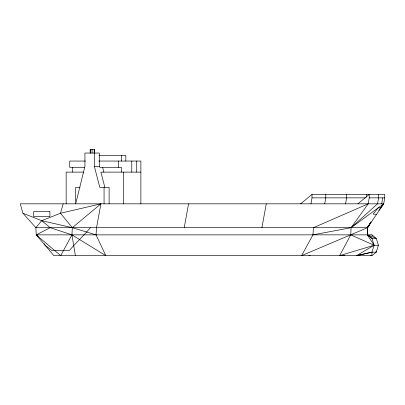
<?xml version="1.0" encoding="UTF-8"?>
<svg xmlns="http://www.w3.org/2000/svg" width="405" height="405" viewBox="0 0 405 405"><rect width="100%" height="100%" fill="white"/><g stroke="black" fill="none" stroke-linecap="round" stroke-linejoin="round"><path stroke-width="0.61" d="M300.647 203.826L312.007 194.39L384.75 194.39L384.75 197.858L383.707 203.826L20.25 203.826L22.933 213.238L35.883 227.696L36.237 234.859L53.88 255.646L371.886 255.646L371.952 252.178L374.134 245.253L371.952 238.322L367.527 234.859L367.553 227.696L368.14 225.909M370.691 255.282L371.886 255.646L376.245 252.178L378.427 245.253L374.134 245.253L339.638 255.646L350.735 234.859L351.094 227.696L368.175 203.826L369.223 197.858L369.223 194.39L357.863 203.826M75.376 255.646L71.928 234.859L72.333 227.696L60.482 213.238L63.16 203.826M22.933 213.238L41.705 220.684L50.205 227.696L71.928 234.859L105.832 255.646L96.031 234.859L96.557 227.696L100.911 203.826L60.482 213.238L41.705 220.684L35.883 227.696L367.553 227.696L370.99 221.991M312.949 234.859L351.094 227.696L383.707 203.826L367.492 227.696L301.603 255.646L312.949 234.859L313.475 227.696L368.175 203.826M381.707 203.826L382.669 197.858M310.959 203.826L312.007 197.858L312.007 194.39M324.729 203.826L325.772 197.858L325.772 194.39M345.561 203.826L346.604 197.858L346.604 194.39M184.219 227.696L188.568 203.826M261.919 227.696L266.272 203.826M71.928 234.859L60.73 255.646L36.237 234.859L50.205 227.696M369.745 223.899L367.553 227.696L367.31 234.859L374.134 245.253L356.481 255.646L371.952 252.178L376.245 252.178L376.083 251.024M370.96 221.991L367.492 227.696L367.31 234.859L371.952 238.322L376.245 238.322L378.427 245.253M381.697 206.373L383.52 203.826M378.776 210.387L379.88 208.919M380.573 207.993L383.707 203.826M90.355 227.696C83.759 235.685 76.12 242.625 69.397 250.447L51.713 250.447L45.061 245.253L44.15 243.739M351.094 227.696L377.546 203.826L378.589 197.858L378.589 194.39M41.705 220.684L72.333 227.696L100.911 203.826M356.926 255.646L371.952 252.178M308.904 255.646L310.134 255.398M342.301 255.646L344.797 255.342M98.936 155.495L125.823 155.495L125.823 161.053M85.546 161.053L69.736 161.053L69.736 167.331L84.741 167.331M98.779 161.053L140.874 161.053L140.874 203.826M94.36 153.049L94.36 166.409L99.407 166.409L99.645 167.331L121.389 167.331L121.389 172.115M83.582 172.115L66.162 172.115L66.162 203.826M140.874 172.115L100.885 172.115L104.849 187.399M80.094 187.399L75.679 187.399L75.679 203.826L84.928 166.409L84.928 153.049L99.407 153.049L99.407 166.409M312.007 197.858L365.269 197.858M369.223 197.858L384.75 197.858M367.527 234.859L376.245 238.322L371.886 234.859L36.237 234.859L38.065 236.48M376.569 214.336L373.121 214.093L378.3 207.78L380.877 207.993M72.333 227.696L96.031 234.859M350.735 234.859L374.134 245.253M371.886 234.859L372.595 235.796M102.617 167.331L103.857 172.115M94.36 166.409L99.802 187.399L109.107 187.399L109.107 203.826M366.515 194.39L366.515 197.281M136.728 161.053L136.728 172.115M131.772 161.053L131.772 172.115M123.378 172.115L123.378 203.826M121.682 155.495L121.682 161.053M118.417 161.053L118.417 167.331M104.06 187.399L104.06 203.826M94.411 153.049L94.411 149.354L90.183 149.354L90.183 153.049M94.193 149.354L94.193 153.049M92.077 149.354L92.077 153.049M90.401 149.354L90.401 153.049M72.708 167.331L72.708 172.115M49.901 211.643L33.64 211.643L33.64 216.67L49.901 216.67L49.901 211.643"/></g></svg>
